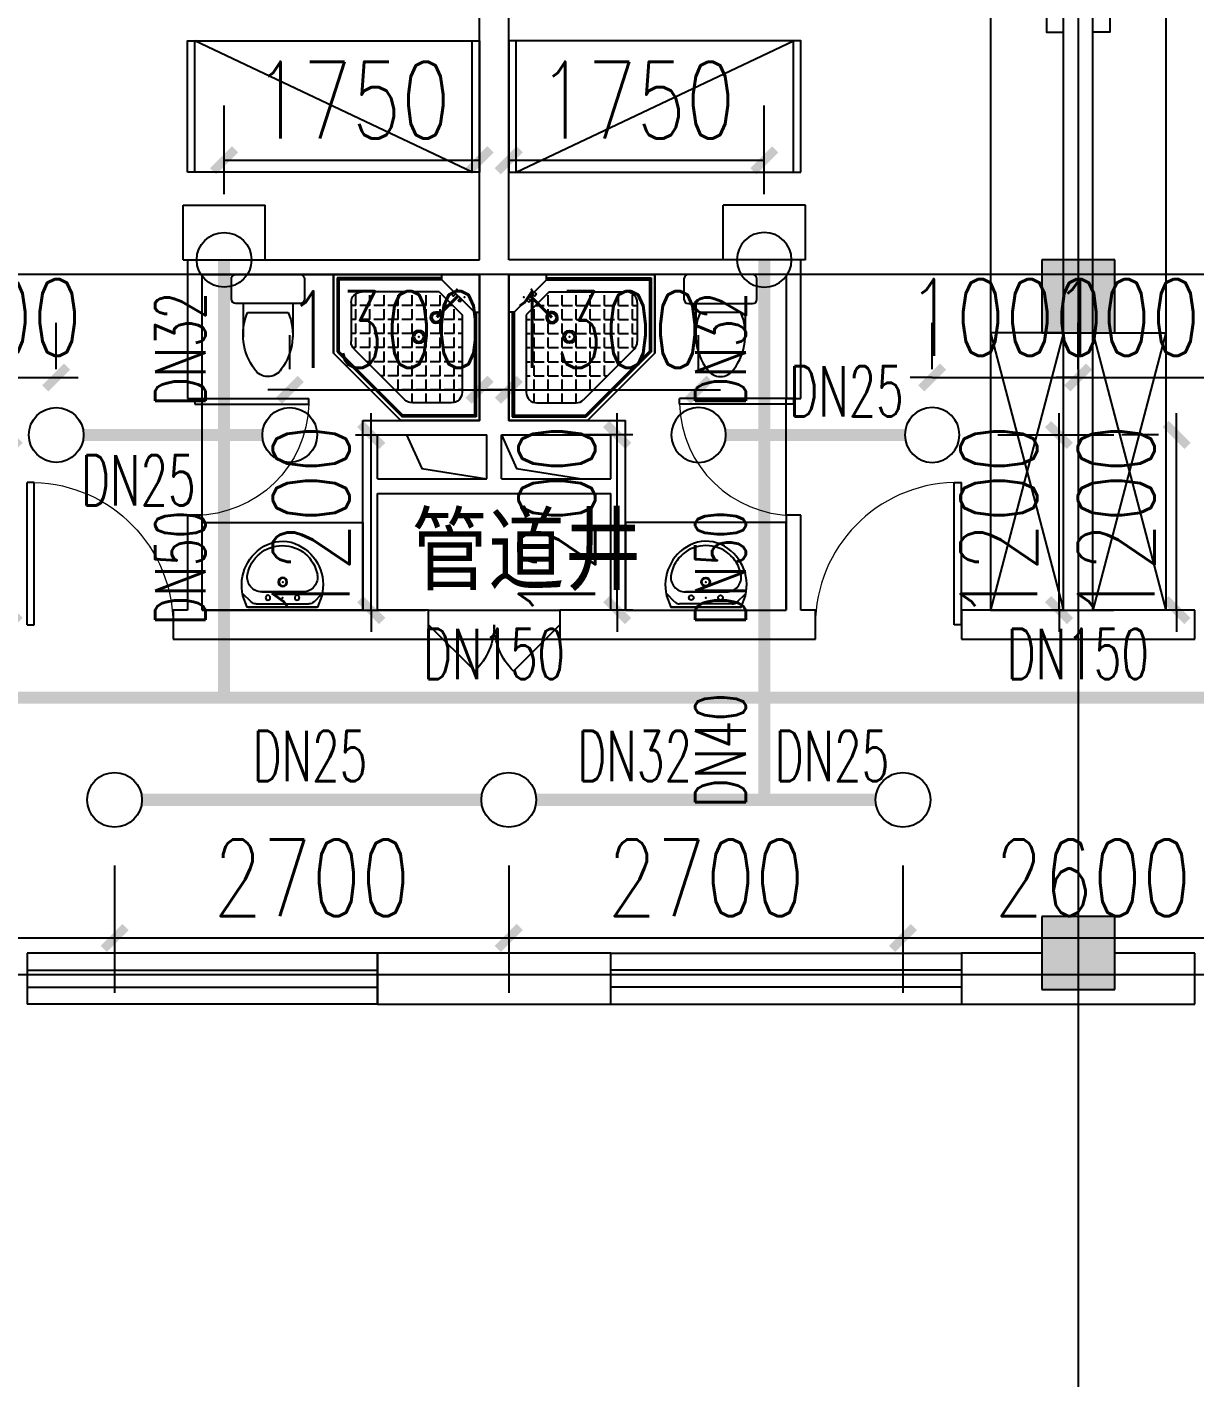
# Model space of a CAD drawing. Extents: x 0 to 2838408, y -923048 to 203859.
# Drawn here: x 2706063 to 2714063, y -483620 to -474363 of the extents above; entities that cross this region are included whole.
import ezdxf

# ---------------------------------------------------------------- set-up
doc = ezdxf.new("R2010")
doc.units = 0
doc.header["$LTSCALE"] = 1000
for name, color, linetype in [('A-Fixt', 81, 'Continuous'), ('CLAYER', 7, 'Continuous'), ('COLUMN', 9, 'Continuous'), ('DIM_喷淋', 3, 'Continuous'), ('DOOR_FIRE', 4, 'Continuous'), ('DOTE', 8, 'Continuous'), ('EQUIP_喷头', 7, 'Continuous'), ('PIPE-喷淋', 6, 'Continuous'), ('PUB_HATCH', 8, 'Continuous'), ('TEXT_喷淋', 7, 'Continuous'), ('TWT_DIM', 3, 'Continuous'), ('WALL', 9, 'Continuous'), ('WINDOW', 4, 'Continuous'), ('XREF', 8, 'Continuous'), ('洁具', 213, 'Continuous'), ('配景', 3, 'Continuous')]:
    doc.layers.add(name, color=color, linetype=linetype)
doc.styles.add('_TCH_DIM_T3', font='SIMPLEX', dxfattribs={"width": 0.75, "bigfont": 'HZTXT'})
doc.styles.add('_TWT_PIPEDN', font='SIMPLEX', dxfattribs={"width": 0.8, "height": 2.3, "bigfont": 'HZTXT'})
doc.styles.get("Standard").update_dxf_attribs({"font": 'geniso.shx', "bigfont": 'hztxt.shx'})
doc.dimstyles.new('_TWT_ARCH&&150', dxfattribs={"dimtxt": 525, "dimasz": 150, "dimexe": 375, "dimexo": 450, "dimgap": 150, "dimtad": 1, "dimdec": 0, "dimzin": 0, "dimdsep": 46, "dimtxsty": '_TCH_DIM_T3', "dimblk": 'ARCHTICK', "dimcen": 0.09, "dimclrt": 7, "dimazin": 2, "dimtfac": 1, "dimtdec": 0, "dimtix": 1, "dimtmove": 2, "dimatfit": 3, "dimfxl": 1, "dimtolj": 1, "dimtzin": 0, "dimarcsym": 0})

# ---------------------------------------------------------------- blocks, each defined once
blk = doc.blocks.new('1F平面-CAD导入_dwg_Drawing4_t3_dwg_$plan$00001613-474159-1F-927810-1F')
at = {"layer": '洁具'}
for p, q in [((-30, 250), (-170, 250)), ((-200, 169.7), (-430.4, 169.7)), ((-260.4, -139.7), (-260.4, 139.7)), ((-200, -169.7), (-200, -220)), ((-170, -250), (-30, -250))]:
    blk.add_line(p, q, dxfattribs=at)
for points in [[(-200, 220), (-200, 169.7), (-200, -169.7), (-430.4, -169.7)], [(0, -220), (0, 220)]]:
    blk.add_lwpolyline(points, dxfattribs=at)
for centre, radius, start, end in [((-170, 220), 30, 90, 180), ((-30, 220), 30, 0, 90), ((-412.8, -227.4), 397.5, 67.45048, 126.63814), ((-589.6, 0), 109.8, 123.45086, 236.54914), ((-412.8, 227.4), 397.5, 233.36186, 292.54952), ((-170, -220), 30, 180, 270), ((-30, -220), 30, 270, 0)]:
    blk.add_arc(centre, radius, start, end, dxfattribs=at)
blk = doc.blocks.new('$lvtry$00000169')
at = {"color": 0}
for p, q in [((258.9, -36), (258.9, 0)), ((258.9, -36), (36, -258.9)), ((258.9, -24), (976, -24)), ((258.9, -36), (964, -36)), ((964, -36), (976, -24)), ((964, -36), (964, -525.1)), ((976, -24), (976, -530.1)), ((276.1, -120), (120, -276.1)), ((143.9, -151), (290.7, -298.1)), ((151, -143.9), (297.8, -291)), ((269.6, -212.7), (269.6, -142.7)), ((276.1, -120), (808, -120)), ((365.9, -212.7), (365.9, -142.7)), ((462.1, -212.7), (462.1, -142.7)), ((558.4, -212.7), (558.4, -142.7)), ((654.6, -212.7), (654.6, -142.7)), ((750.9, -212.7), (750.9, -142.7)), ((847.1, -212.7), (847.1, -142.7)), ((36, -258.9), (0, -258.9)), ((24, -258.9), (24, -976)), ((36, -258.9), (36, -964)), ((120, -276.1), (120, -808)), ((173.4, -308.9), (173.4, -238.9)), ((183.4, -212.7), (205.5, -212.7)), ((219.6, -212.7), (243.4, -212.7)), ((269.6, -212.7), (339.6, -212.7)), ((269.6, -262.8), (269.6, -238.9)), ((365.9, -212.7), (435.9, -212.7)), ((365.9, -308.9), (365.9, -238.9)), ((462.1, -212.7), (532.1, -212.7)), ((462.1, -308.9), (462.1, -238.9)), ((558.4, -212.7), (628.4, -212.7)), ((558.4, -308.9), (558.4, -238.9)), ((654.6, -212.7), (724.6, -212.7)), ((654.6, -308.9), (654.6, -238.9)), ((750.9, -212.7), (820.9, -212.7)), ((750.9, -308.9), (750.9, -238.9)), ((847.1, -212.7), (880, -212.7)), ((847.1, -308.9), (847.1, -238.9)), ((880, -192), (880, -460.5)), ((120, -308.9), (147.1, -308.9)), ((173.4, -308.9), (243.4, -308.9)), ((173.4, -405.2), (173.4, -335.2)), ((269.6, -405.2), (269.6, -335.2)), ((334.3, -308.9), (339.6, -308.9)), ((365.9, -308.9), (435.9, -308.9)), ((365.9, -405.2), (365.9, -335.2)), ((462.1, -308.9), (532.1, -308.9)), ((462.1, -405.2), (462.1, -335.2)), ((558.4, -308.9), (628.4, -308.9)), ((558.4, -405.2), (558.4, -335.2)), ((654.6, -308.9), (724.6, -308.9)), ((654.6, -405.2), (654.6, -335.2)), ((750.9, -308.9), (820.9, -308.9)), ((750.9, -405.2), (750.9, -335.2)), ((847.1, -308.9), (880, -308.9)), ((847.1, -405.2), (847.1, -335.2)), ((120, -405.2), (147.1, -405.2)), ((173.4, -405.2), (243.4, -405.2)), ((173.4, -501.4), (173.4, -431.4)), ((269.6, -405.2), (339.6, -405.2)), ((269.6, -501.4), (269.6, -431.4)), ((365.9, -405.2), (378.6, -405.2)), ((365.9, -501.4), (365.9, -431.4)), ((462.1, -405.2), (532.1, -405.2)), ((462.1, -501.4), (462.1, -431.4)), ((558.4, -405.2), (628.4, -405.2)), ((558.4, -501.4), (558.4, -431.4)), ((654.6, -405.2), (724.6, -405.2)), ((654.6, -501.4), (654.6, -431.4)), ((750.9, -405.2), (820.9, -405.2)), ((750.9, -501.4), (750.9, -431.4)), ((847.1, -405.2), (880, -405.2)), ((847.1, -501.4), (847.1, -431.4)), ((120, -501.4), (147.1, -501.4)), ((173.4, -501.4), (243.4, -501.4)), ((173.4, -597.7), (173.4, -527.7)), ((269.6, -501.4), (339.6, -501.4)), ((269.6, -597.7), (269.6, -527.7)), ((365.9, -501.4), (435.9, -501.4)), ((365.9, -597.7), (365.9, -527.7)), ((462.1, -501.4), (532.1, -501.4)), ((462.1, -597.7), (462.1, -527.7)), ((858.9, -511.4), (511.4, -858.9)), ((964, -525.1), (525.1, -964)), ((976, -530.1), (530.1, -976)), ((558.4, -501.4), (628.4, -501.4)), ((558.4, -597.7), (558.4, -527.7)), ((654.6, -501.4), (724.6, -501.4)), ((654.6, -597.7), (654.6, -527.7)), ((750.9, -501.4), (820.9, -501.4)), ((750.9, -597.7), (750.9, -527.7)), ((847.1, -501.4), (867.2, -501.4)), ((964, -525.1), (976, -530.1)), ((120, -597.7), (147.1, -597.7)), ((173.4, -597.7), (243.4, -597.7)), ((173.4, -693.9), (173.4, -623.9)), ((269.6, -597.7), (339.6, -597.7)), ((269.6, -693.9), (269.6, -623.9)), ((365.9, -597.7), (435.9, -597.7)), ((365.9, -693.9), (365.9, -623.9)), ((462.1, -597.7), (532.1, -597.7)), ((462.1, -693.9), (462.1, -623.9)), ((558.4, -597.7), (628.4, -597.7)), ((558.4, -693.9), (558.4, -623.9)), ((654.6, -597.7), (724.6, -597.7)), ((654.6, -693.9), (654.6, -623.9)), ((750.9, -597.7), (772.6, -597.7)), ((120, -693.9), (147.1, -693.9)), ((173.4, -693.9), (243.4, -693.9)), ((173.4, -790.2), (173.4, -720.2)), ((269.6, -693.9), (339.6, -693.9)), ((269.6, -790.2), (269.6, -720.2)), ((365.9, -693.9), (435.9, -693.9)), ((365.9, -790.2), (365.9, -720.2)), ((462.1, -693.9), (532.1, -693.9)), ((462.1, -790.2), (462.1, -720.2)), ((558.4, -693.9), (628.4, -693.9)), ((558.4, -790.2), (558.4, -720.2)), ((654.6, -693.9), (676.4, -693.9)), ((120, -790.2), (147.1, -790.2)), ((173.4, -790.2), (243.4, -790.2)), ((173.4, -877.5), (173.4, -816.4)), ((269.6, -790.2), (339.6, -790.2)), ((269.6, -880), (269.6, -816.4)), ((365.9, -790.2), (435.9, -790.2)), ((365.9, -880), (365.9, -816.4)), ((462.1, -790.2), (532.1, -790.2)), ((462.1, -880), (462.1, -816.4)), ((558.4, -790.2), (580.1, -790.2)), ((192, -880), (460.5, -880)), ((36, -964), (24, -976)), ((24, -976), (530.1, -976)), ((36, -964), (525.1, -964)), ((525.1, -964), (530.1, -976))]:
    blk.add_line(p, q, dxfattribs=at)
blk.add_lwpolyline([(0, 0), (0, -1000), (540, -1000), (1000, -540), (1000, 0)], close=True)
for points in [[(0, 0), (0, -1000)], [(0, 0), (1000, 0)], [(1000, 0), (1000, -540)], [(136.1, -189.7), (147.9, -177.9), (132.5, -162.5), (120.7, -174.3)], [(189.7, -136.1), (177.9, -147.9), (162.5, -132.5), (174.3, -120.7)], [(1000, -540), (540, -1000)], [(0, -1000), (540, -1000)]]:
    blk.add_lwpolyline(points, close=True, dxfattribs=at)
for radius in [43.8, 31.1]:
    blk.add_circle((416.2, -427.6), radius, dxfattribs=at)
for centre, radius, start, end in [((808, -192), 72, 0, 90), ((296, -295.7), 40.6, 142.58296, 128.41974), ((296, -295.7), 28.6, 145.82801, 125.65986), ((808, -460.5), 72, 315, 0), ((192, -808), 72, 180, 270), ((460.5, -808), 72, 270, 315)]:
    blk.add_arc(centre, radius, start, end, dxfattribs=at)
for p in [(103.2, -155.8, 0), (156.1, -102.2, 0), (415.8, -428.1, 0)]:
    blk.add_point(p, dxfattribs=at)
blk = doc.blocks.new('$lvtry$00000178')
at = {"color": 0}
for p, q in [((-238.4, 0), (238.4, 0)), ((-214.1, -36.1), (-272.1, -90.6)), ((-179.8, -22.5), (180.1, -22.5)), ((215.7, -37.5), (268.3, -90.8)), ((-141.7, -105.2), (140.2, -105.2)), ((140.2, -105.2), (-141.7, -105.2))]:
    blk.add_line(p, q, dxfattribs=at)
blk.add_lwpolyline([(-103.6, -429.7, 0.224698), (110.4, -425.4, 0.348046), (268.9, -78.5), (239.5, 0), (-241.3, 0), (-270.7, -78.5, 0.356844)], format="xyb", close=True, dxfattribs=at)
for centre, radius in [((-100, -65), 16.3), ((100, -65), 16.3), ((1.4, -172.5), 31.6)]:
    blk.add_circle(centre, radius, dxfattribs=at)
at = {"color": 0, "lineweight": 13}
blk.add_circle((1.4, -172.5), 23, dxfattribs=at)
at = {"color": 0}
for centre, radius, start, end in [((-179.8, -72.5), 50, 90, 133.18096), ((180.1, -72.5), 50, 44.56072, 90), ((-141.7, -205.2), 100, 90, 190.56023), ((140.2, -205.2), 100, 349.43977, 90), ((-0.7, -179), 243.4, 190.56023, 349.43977)]:
    blk.add_arc(centre, radius, start, end, dxfattribs=at)
for p in [(0, -65), (1.4, -172.5)]:
    blk.add_point(p, dxfattribs=at)
blk = doc.blocks.new('A$C70365C93')
at = {"layer": '洁具'}
blk.add_lwpolyline([(-1900, 2300), (-1900, 1700), (-800, 1700), (-800, 2300)], close=True, dxfattribs=at)
blk.add_blockref('$lvtry$00000178', (-1350, 2280), dxfattribs=at)
at = {"layer": '洁具', "rotation": 180}
blk.add_blockref('$lvtry$00000169', (0, 0), dxfattribs=at)
at = {"layer": '洁具', "extrusion": (0, 0, -1), "xscale": -1, "zscale": -1, "rotation": 90}
blk.add_blockref('1F平面-CAD导入_dwg_Drawing4_t3_dwg_$plan$00001613-474159-1F-927810-1F', (1450, 0), dxfattribs=at)
blk = doc.blocks.new('单人床')
at = {"layer": 'A-Fixt'}
for p, q in [((47773.8, 13973.4), (48673.8, 13973.4)), ((47773.8, 12073.4), (48673.8, 13973.4)), ((47773.8, 12073.4), (48673.8, 12073.4))]:
    blk.add_line(p, q, dxfattribs=at)
blk.add_lwpolyline([(47773.8, 14023.4), (48673.8, 14023.4), (48673.8, 12023.4), (47773.8, 12023.4), (47773.8, 14023.4)], dxfattribs=at)
blk = doc.blocks.new('CH_AP01')
for p, q in [((-311.4, 16.6), (-275, 0)), ((-275, 0), (275, 0)), ((275, 0), (311.4, 16.6))]:
    blk.add_line(p, q)
for centre, radius, start, end in [((-306.8, 555.3), 37.8, 100.18588, 202.83587), ((0, -578.9), 1212.6, 74.71041, 105.28959), ((0, -578.9), 1172.6, 75.02868, 104.97132), ((0, -1278.1), 1856.9, 80.61099, 99.38901), ((306.8, 555.3), 37.8, 337.16413, 79.81412), ((-1658.4, 201.9), 1359.7, 352.16586, 14.42826), ((-823.7, 250), 562.9, 335.50378, 31.09034), ((-823.7, 250), 602.9, 335.50378, 30.26909), ((0, -578.9), 1092.6, 75.87672, 104.12328), ((823.7, 250), 602.9, 149.73091, 204.49622), ((823.7, 250), 562.9, 148.90966, 204.49622), ((1658.4, 201.9), 1359.7, 165.57174, 187.83414)]:
    blk.add_arc(centre, radius, start, end)
blk = doc.blocks.new('A$C61295E98')
at = {"color": 3}
for p, q in [((544, 597.9), (0, 597.9)), ((0, 597.9), (0, 0)), ((161.4, 597.9), (161.4, 0)), ((170.4, 0.2), (170.4, 597.6)), ((602.7, 572.2), (602.7, 25.6)), ((624, 517.9), (624, 80)), ((544, 0), (0, 0))]:
    blk.add_line(p, q, dxfattribs=at)
for points in [[(81.8, 540.3), (75.3, 540.3), (75.3, 576.8), (81.8, 576.8)], [(81.8, 453.1), (75.3, 453.1), (75.3, 489.6), (81.8, 489.6)], [(81.8, 352.9), (75.3, 352.9), (75.3, 389.4), (81.8, 389.4)]]:
    blk.add_lwpolyline(points, close=True, dxfattribs=at)
for centre in [(74, 250.1), (74, 164.2), (74, 70.5)]:
    blk.add_circle(centre, 15.7, dxfattribs=at)
for centre, start, end in [((544, 517.9), 360, 90), ((544, 80), 270, 0)]:
    blk.add_arc(centre, 80, start, end, dxfattribs=at)
blk = doc.blocks.new('宿舍')
at = {"layer": 'A-Fixt'}
for p, q in [((47853.8, 13801.7), (48353.8, 15701.7)), ((48353.8, 13801.7), (47853.8, 15701.7)), ((47853.8, 13801.7), (48353.8, 13801.7))]:
    blk.add_line(p, q, dxfattribs=at)
for points in [[(47853.8, 8601.7), (48353.8, 8601.7), (48353.8, 15701.7), (47853.8, 15701.7)], [(47853.8, 10676.1), (47970.5, 10676.1), (47970.5, 11742.6), (47853.8, 11742.6)]]:
    blk.add_lwpolyline(points, close=True, dxfattribs=at)
at = {"xscale": -1, "rotation": 90}
for p in [(63677.2, 60475.5), (63677.2, 58775.5)]:
    blk.add_blockref('单人床', p, dxfattribs=at)
at = {"layer": 'A-Fixt', "xscale": -1, "rotation": 180}
for p in [(50002, 9140.5), (51117.2, 9140.5)]:
    blk.add_blockref('CH_AP01', p, dxfattribs=at)
at = {"layer": '配景', "color": 252}
blk.add_blockref('A$C61295E98', (47853.8, 7096.6), dxfattribs=at)
blk = doc.blocks.new('$WINLIB2D$00000001')
at = {"color": 0}
for points in [[(-0.5, 0.5), (-0.5, -0.5)], [(-0.5, 0.5), (0.5, 0.5)], [(0.5, -0.5), (0.5, 0.5)], [(0.5, 0.1667), (-0.5, 0.1667)], [(0.5, -0.1667), (-0.5, -0.1667)], [(-0.5, -0.5), (0.5, -0.5)]]:
    blk.add_lwpolyline(points, dxfattribs=at)
blk = doc.blocks.new('$DorLib2D$00000116')
at = {"color": 0}
for p, q in [((-0.5, 0), (-0.146, 0.354)), ((0.5, 0), (0.146, 0.354))]:
    blk.add_line(p, q, dxfattribs=at)
for centre, start, end in [((-0.5, 0), 0, 45), ((0.5, 0), 135, 180)]:
    blk.add_arc(centre, 0.5, start, end, dxfattribs=at)
blk = doc.blocks.new('$DorLib2D$00000001')
for p, q in [((0.45, 0.975), (0.5, 0.975)), ((0.45, 0), (0.45, 0.975)), ((0.5, 0), (0.5, 0.975)), ((0.5, 0), (0.45, 0))]:
    blk.add_line(p, q)
at = {"lineweight": 13}
blk.add_arc((0.475, 0), 0.975, 91.46928, 180, dxfattribs=at)
blk = doc.blocks.new('3F1')
at = {"layer": 'PUB_HATCH'}
for points in [[(2376966.7, -475958.3), (2376966.7, -476458.3), (2377466.7, -476458.3), (2377466.7, -475958.3)], [(2376966.7, -480458.3), (2376966.7, -480958.3), (2377466.7, -480958.3), (2377466.7, -480458.3)]]:
    blk.add_hatch(color=256, dxfattribs=at).paths.add_polyline_path(points)
for points in [[(2372616.7, -477158.3), (2372720.3, -477388.5), (2373166.7, -477458.3)], [(2373266.7, -477158.3), (2373370.3, -477388.5), (2373816.7, -477458.3)]]:
    blk.add_lwpolyline(points)
at = {"layer": 'COLUMN'}
for p, q in [((2376966.7, -475958.3), (2376966.7, -476458.3)), ((2377466.7, -475958.3), (2376966.7, -475958.3)), ((2377466.7, -476458.3), (2377466.7, -475958.3)), ((2376966.7, -476458.3), (2377466.7, -476458.3)), ((2376966.7, -480458.3), (2376966.7, -480958.3)), ((2377466.7, -480458.3), (2376966.7, -480458.3)), ((2377466.7, -480958.3), (2377466.7, -480458.3)), ((2376966.7, -480958.3), (2377466.7, -480958.3))]:
    blk.add_line(p, q, dxfattribs=at)
at = {"layer": 'DOOR_FIRE'}
for p, q in [((2372766.7, -478358.3), (2373666.7, -478358.3)), ((2372766.7, -478558.3), (2373666.7, -478558.3))]:
    blk.add_line(p, q, dxfattribs=at)
at = {"layer": 'DOTE'}
for p, q in [((2377216.7, -467258.3), (2377216.7, -550458.3)), ((2453916.7, -476058.3), (2343216.7, -476058.3)), ((2453916.7, -480858.3), (2343216.7, -480858.3))]:
    blk.add_line(p, q, dxfattribs=at)
at = {"layer": 'WALL'}
for p, q in [((2373116.7, -475958.3), (2373116.7, -471008.3)), ((2373316.7, -475958.3), (2373316.7, -471008.3)), ((2377116.7, -475958.3), (2377116.7, -471258.3)), ((2377316.7, -475958.3), (2377316.7, -471258.3)), ((2371116.7, -475958.3), (2373116.7, -475958.3)), ((2371116.7, -475958.3), (2371116.7, -476908.3)), ((2375316.7, -475958.3), (2373316.7, -475958.3)), ((2375316.7, -476908.3), (2375316.7, -475958.3)), ((2371216.7, -476058.3), (2373116.7, -476058.3)), ((2371216.7, -476908.3), (2371216.7, -476058.3)), ((2373116.7, -477058.3), (2373116.7, -476058.3)), ((2373316.7, -477058.3), (2373316.7, -476058.3)), ((2375216.7, -476058.3), (2373316.7, -476058.3)), ((2375216.7, -476058.3), (2375216.7, -476908.3)), ((2377116.7, -478358.3), (2377116.7, -476458.3)), ((2377316.7, -478358.3), (2377316.7, -476458.3)), ((2371116.7, -476908.3), (2371216.7, -476908.3)), ((2375216.7, -476908.3), (2375316.7, -476908.3)), ((2372316.7, -477058.3), (2373116.7, -477058.3)), ((2372316.7, -477558.3), (2372316.7, -477058.3)), ((2373316.7, -477058.3), (2374116.7, -477058.3)), ((2374116.7, -477558.3), (2374116.7, -477058.3)), ((2372416.7, -477158.3), (2373166.7, -477158.3)), ((2372416.7, -477458.3), (2372416.7, -477158.3)), ((2373166.7, -477458.3), (2373166.7, -477158.3)), ((2373266.7, -477158.3), (2374016.7, -477158.3)), ((2373266.7, -477458.3), (2373266.7, -477158.3)), ((2374016.7, -477458.3), (2374016.7, -477158.3)), ((2372416.7, -477458.3), (2373166.7, -477458.3)), ((2373266.7, -477458.3), (2374016.7, -477458.3)), ((2372316.7, -478358.3), (2372316.7, -477558.3)), ((2372416.7, -477558.3), (2373216.7, -477558.3)), ((2372416.7, -478358.3), (2372416.7, -477558.3)), ((2373216.7, -477558.3), (2374016.7, -477558.3)), ((2374016.7, -478358.3), (2374016.7, -477558.3)), ((2374116.7, -478358.3), (2374116.7, -477558.3)), ((2371216.7, -477708.3), (2371116.7, -477708.3)), ((2371116.7, -477708.3), (2371116.7, -478358.3)), ((2371216.7, -478358.3), (2371216.7, -477708.3)), ((2375316.7, -477708.3), (2375216.7, -477708.3)), ((2375216.7, -477708.3), (2375216.7, -478358.3)), ((2375316.7, -478358.3), (2375316.7, -477708.3)), ((2371116.7, -478358.3), (2371016.7, -478358.3)), ((2371016.7, -478358.3), (2371016.7, -478558.3)), ((2371216.7, -478358.3), (2372316.7, -478358.3)), ((2372766.7, -478358.3), (2372416.7, -478358.3)), ((2372766.7, -478558.3), (2372766.7, -478358.3)), ((2374016.7, -478358.3), (2373666.7, -478358.3)), ((2373666.7, -478358.3), (2373666.7, -478558.3)), ((2374116.7, -478358.3), (2375216.7, -478358.3)), ((2375416.7, -478358.3), (2375316.7, -478358.3)), ((2375416.7, -478558.3), (2375416.7, -478358.3)), ((2377116.7, -478358.3), (2376416.7, -478358.3)), ((2376416.7, -478358.3), (2376416.7, -478558.3)), ((2378016.7, -478358.3), (2377316.7, -478358.3)), ((2378016.7, -478558.3), (2378016.7, -478358.3)), ((2371016.7, -478558.3), (2371116.7, -478558.3)), ((2371116.7, -478558.3), (2372316.7, -478558.3)), ((2372316.7, -478558.3), (2372766.7, -478558.3)), ((2373666.7, -478558.3), (2374116.7, -478558.3)), ((2374116.7, -478558.3), (2375316.7, -478558.3)), ((2375316.7, -478558.3), (2375416.7, -478558.3)), ((2376416.7, -478558.3), (2377216.7, -478558.3)), ((2377216.7, -478558.3), (2378016.7, -478558.3)), ((2374016.7, -480708.3), (2372416.7, -480708.3)), ((2372416.7, -480708.3), (2372416.7, -481058.3)), ((2374016.7, -481058.3), (2374016.7, -480708.3)), ((2376966.7, -480708.3), (2376416.7, -480708.3)), ((2376416.7, -480708.3), (2376416.7, -481058.3)), ((2378016.7, -480708.3), (2377466.7, -480708.3)), ((2378016.7, -481058.3), (2378016.7, -480708.3)), ((2372416.7, -481058.3), (2374016.7, -481058.3)), ((2376416.7, -481058.3), (2377216.7, -481058.3)), ((2377216.7, -481058.3), (2378016.7, -481058.3))]:
    blk.add_line(p, q, dxfattribs=at)
at = {"layer": 'WINDOW'}
for p, q in [((2371216.7, -477708.3), (2371216.7, -476908.3)), ((2375216.7, -477708.3), (2375216.7, -476908.3))]:
    blk.add_line(p, q, dxfattribs=at)
at = {"xscale": -1, "rotation": 180}
for name, p in [('宿舍', (2321462.9, -462656.6)), ('宿舍', (2329462.9, -462656.6)), ('A$C70365C93', (2373116.7, -476058.3))]:
    blk.add_blockref(name, p, dxfattribs=at)
at = {"rotation": 180}
for name, p in [('宿舍', (2424970.6, -462656.6)), ('A$C70365C93', (2373316.7, -476058.3))]:
    blk.add_blockref(name, p, dxfattribs=at)
at = {"layer": 'DOOR_FIRE', "xscale": 900, "yscale": -900, "zscale": 200}
blk.add_blockref('$DorLib2D$00000116', (2373216.7, -478458.3), dxfattribs=at)
at = {"layer": 'WINDOW'}
for name, p, xscale, yscale, zscale, rotation in [('$DorLib2D$00000001', (2371166.7, -477308.3), 800, -800, 800, 90), ('$DorLib2D$00000001', (2375266.7, -477308.3), 800, 800, 800, 90), ('$WINLIB2D$00000001', (2371216.7, -480883.3), -2400, -350, -2400, 359.999999999962)]:
    blk.add_blockref(name, p, dxfattribs=dict(at, xscale=xscale, yscale=yscale, zscale=zscale, rotation=rotation))
for name, p, xscale, yscale, zscale in [('$DorLib2D$00000001', (2370516.7, -478458.3), -1000, 1000, -1000), ('$DorLib2D$00000001', (2375916.7, -478458.3), 1000, 1000, 1000), ('$WINLIB2D$00000001', (2375216.7, -480883.3), 2400, -350, 2400)]:
    blk.add_blockref(name, p, dxfattribs=dict(at, xscale=xscale, yscale=yscale, zscale=zscale))
at = {"layer": 'CLAYER'}
blk.add_text('管道井', height=525, dxfattribs=at).set_placement((2372649.1, -478221.3))
blk = doc.blocks.new('_ArchTick')
at = {"color": 0, "linetype": 'ByBlock', "const_width": 0.4}
blk.add_lwpolyline([(-0.5, -0.5), (0.5, 0.5)], dxfattribs=at)
blk = doc.blocks.new('*D2393')
at = {"layer": 'Defpoints', "color": 0, "linetype": 'ByBlock', "transparency": 16777216}
for p in [(2710662.5, -476848.4), (2709362.5, -477158.3), (2710662.5, -477158.3)]:
    blk.add_point(p, dxfattribs=at)
at = {"layer": 'TWT_DIM', "color": 0, "linetype": 'ByBlock', "lineweight": -2, "transparency": 16777216}
for p, q in [((2709362.5, -476708.3), (2709362.5, -476473.4)), ((2710662.5, -476708.3), (2710662.5, -476473.4)), ((2709362.5, -476848.4), (2709212.5, -476848.4)), ((2709362.5, -476848.4), (2710662.5, -476848.4)), ((2710662.5, -476848.4), (2710812.5, -476848.4))]:
    blk.add_line(p, q, dxfattribs=at)
at = {"layer": 'TWT_DIM', "color": 0, "linetype": 'ByBlock', "lineweight": -2, "transparency": 16777216, "xscale": 150, "yscale": 150, "zscale": 150}
blk.add_blockref('_ArchTick', (2709362.5, -476848.4), dxfattribs=at)
at = {"layer": 'TWT_DIM', "color": 0, "linetype": 'ByBlock', "lineweight": -2, "transparency": 16777216, "xscale": 150, "yscale": 150, "zscale": 150, "rotation": 180}
blk.add_blockref('_ArchTick', (2710662.5, -476848.4), dxfattribs=at)
at = {"layer": 'TWT_DIM', "color": 7, "linetype": 'ByBlock', "transparency": 16777216, "insert": (2710012.5, -476435.9), "char_height": 525, "attachment_point": 5, "style": '_TCH_DIM_T3'}
blk.add_mtext('\\A1;1300', dxfattribs=at)
blk = doc.blocks.new('*D2394')
at = {"layer": 'Defpoints', "color": 0, "linetype": 'ByBlock', "transparency": 16777216}
for p in [(2709162.5, -476848.4), (2707862.5, -477158.3), (2709162.5, -477158.3)]:
    blk.add_point(p, dxfattribs=at)
at = {"layer": 'TWT_DIM', "color": 0, "linetype": 'ByBlock', "lineweight": -2, "transparency": 16777216}
for p, q in [((2707862.5, -476708.3), (2707862.5, -476473.4)), ((2709162.5, -476708.3), (2709162.5, -476473.4)), ((2707862.5, -476848.4), (2707712.5, -476848.4)), ((2707862.5, -476848.4), (2709162.5, -476848.4)), ((2709162.5, -476848.4), (2709312.5, -476848.4))]:
    blk.add_line(p, q, dxfattribs=at)
at = {"layer": 'TWT_DIM', "color": 0, "linetype": 'ByBlock', "lineweight": -2, "transparency": 16777216, "xscale": 150, "yscale": 150, "zscale": 150}
blk.add_blockref('_ArchTick', (2707862.5, -476848.4), dxfattribs=at)
at = {"layer": 'TWT_DIM', "color": 0, "linetype": 'ByBlock', "lineweight": -2, "transparency": 16777216, "xscale": 150, "yscale": 150, "zscale": 150, "rotation": 180}
blk.add_blockref('_ArchTick', (2709162.5, -476848.4), dxfattribs=at)
at = {"layer": 'TWT_DIM', "color": 7, "linetype": 'ByBlock', "transparency": 16777216, "insert": (2708512.5, -476435.9), "char_height": 525, "attachment_point": 5, "style": '_TCH_DIM_T3'}
blk.add_mtext('\\A1;1300', dxfattribs=at)
blk = doc.blocks.new('*D2417')
at = {"layer": 'Defpoints', "color": 0, "linetype": 'ByBlock', "transparency": 16777216}
for p in [(2714262.5, -476764.9), (2713262.5, -477158.3), (2714262.5, -477158.3)]:
    blk.add_point(p, dxfattribs=at)
at = {"layer": 'TWT_DIM', "color": 0, "linetype": 'ByBlock', "lineweight": -2, "transparency": 16777216}
for p, q in [((2713262.5, -476708.3), (2713262.5, -476389.9)), ((2714262.5, -476708.3), (2714262.5, -476389.9)), ((2713262.5, -476764.9), (2713112.5, -476764.9)), ((2713262.5, -476764.9), (2714262.5, -476764.9)), ((2714262.5, -476764.9), (2714412.5, -476764.9))]:
    blk.add_line(p, q, dxfattribs=at)
at = {"layer": 'TWT_DIM', "color": 0, "linetype": 'ByBlock', "lineweight": -2, "transparency": 16777216, "xscale": 150, "yscale": 150, "zscale": 150}
blk.add_blockref('_ArchTick', (2713262.5, -476764.9), dxfattribs=at)
at = {"layer": 'TWT_DIM', "color": 0, "linetype": 'ByBlock', "lineweight": -2, "transparency": 16777216, "xscale": 150, "yscale": 150, "zscale": 150, "rotation": 180}
blk.add_blockref('_ArchTick', (2714262.5, -476764.9), dxfattribs=at)
at = {"layer": 'TWT_DIM', "color": 7, "linetype": 'ByBlock', "transparency": 16777216, "insert": (2713762.5, -476352.4), "char_height": 525, "attachment_point": 5, "style": '_TCH_DIM_T3'}
blk.add_mtext('\\A1;1000', dxfattribs=at)
blk = doc.blocks.new('*D2419')
at = {"layer": 'Defpoints', "color": 0, "linetype": 'ByBlock', "transparency": 16777216}
for p in [(2713936.2, -477158.3), (2714262.5, -477158.3), (2714262.5, -478358.3)]:
    blk.add_point(p, dxfattribs=at)
at = {"layer": 'TWT_DIM', "color": 0, "linetype": 'ByBlock', "lineweight": -2, "transparency": 16777216}
for p, q in [((2713936.2, -477158.3), (2713936.2, -477008.3)), ((2713812.5, -477158.3), (2713561.2, -477158.3)), ((2713936.2, -478358.3), (2713936.2, -477158.3)), ((2713812.5, -478358.3), (2713561.2, -478358.3)), ((2713936.2, -478358.3), (2713936.2, -478508.3))]:
    blk.add_line(p, q, dxfattribs=at)
at = {"layer": 'TWT_DIM', "color": 0, "linetype": 'ByBlock', "lineweight": -2, "transparency": 16777216, "xscale": 150, "yscale": 150, "zscale": 150}
for p, rotation in [((2713936.2, -477158.3), 270), ((2713936.2, -478358.3), 90)]:
    blk.add_blockref('_ArchTick', p, dxfattribs=dict(at, rotation=rotation))
at = {"layer": 'TWT_DIM', "color": 7, "linetype": 'ByBlock', "transparency": 16777216, "insert": (2713523.7, -477758.3), "char_height": 525, "attachment_point": 5, "rotation": 90, "style": '_TCH_DIM_T3'}
blk.add_mtext('\\A1;1200', dxfattribs=at)
blk = doc.blocks.new('*D2422')
at = {"layer": 'Defpoints', "color": 0, "linetype": 'ByBlock', "transparency": 16777216}
for p in [(2711112.5, -475275.9), (2709362.5, -475958.3), (2711112.5, -475958.3)]:
    blk.add_point(p, dxfattribs=at)
at = {"layer": 'TWT_DIM', "color": 0, "linetype": 'ByBlock', "lineweight": -2, "transparency": 16777216}
for p, q in [((2709362.5, -475508.3), (2709362.5, -474900.9)), ((2711112.5, -475508.3), (2711112.5, -474900.9)), ((2709362.5, -475275.9), (2711112.5, -475275.9))]:
    blk.add_line(p, q, dxfattribs=at)
at = {"layer": 'TWT_DIM', "color": 0, "linetype": 'ByBlock', "lineweight": -2, "transparency": 16777216, "xscale": 150, "yscale": 150, "zscale": 150, "rotation": 180}
blk.add_blockref('_ArchTick', (2709362.5, -475275.9), dxfattribs=at)
at = {"layer": 'TWT_DIM', "color": 0, "linetype": 'ByBlock', "lineweight": -2, "transparency": 16777216, "xscale": 150, "yscale": 150, "zscale": 150}
blk.add_blockref('_ArchTick', (2711112.5, -475275.9), dxfattribs=at)
at = {"layer": 'TWT_DIM', "color": 7, "linetype": 'ByBlock', "transparency": 16777216, "insert": (2710237.5, -474863.4), "char_height": 525, "attachment_point": 5, "style": '_TCH_DIM_T3'}
blk.add_mtext('\\A1;1750', dxfattribs=at)
blk = doc.blocks.new('*D2423')
at = {"layer": 'Defpoints', "color": 0, "linetype": 'ByBlock', "transparency": 16777216}
for p in [(2713262.5, -476764.9), (2712262.5, -477158.3), (2713262.5, -477158.3)]:
    blk.add_point(p, dxfattribs=at)
at = {"layer": 'TWT_DIM', "color": 0, "linetype": 'ByBlock', "lineweight": -2, "transparency": 16777216}
for p, q in [((2712262.5, -476708.3), (2712262.5, -476389.9)), ((2713262.5, -476708.3), (2713262.5, -476389.9)), ((2712262.5, -476764.9), (2712112.5, -476764.9)), ((2712262.5, -476764.9), (2713262.5, -476764.9)), ((2713262.5, -476764.9), (2713412.5, -476764.9))]:
    blk.add_line(p, q, dxfattribs=at)
at = {"layer": 'TWT_DIM', "color": 0, "linetype": 'ByBlock', "lineweight": -2, "transparency": 16777216, "xscale": 150, "yscale": 150, "zscale": 150}
blk.add_blockref('_ArchTick', (2712262.5, -476764.9), dxfattribs=at)
at = {"layer": 'TWT_DIM', "color": 0, "linetype": 'ByBlock', "lineweight": -2, "transparency": 16777216, "xscale": 150, "yscale": 150, "zscale": 150, "rotation": 180}
blk.add_blockref('_ArchTick', (2713262.5, -476764.9), dxfattribs=at)
at = {"layer": 'TWT_DIM', "color": 7, "linetype": 'ByBlock', "transparency": 16777216, "insert": (2712762.5, -476352.4), "char_height": 525, "attachment_point": 5, "style": '_TCH_DIM_T3'}
blk.add_mtext('\\A1;1000', dxfattribs=at)
blk = doc.blocks.new('*D2424')
at = {"layer": 'Defpoints', "color": 0, "linetype": 'ByBlock', "transparency": 16777216}
for p in [(2710104.8, -477158.3), (2710662.5, -477158.3), (2710662.5, -478358.3)]:
    blk.add_point(p, dxfattribs=at)
at = {"layer": 'TWT_DIM', "color": 0, "linetype": 'ByBlock', "lineweight": -2, "transparency": 16777216}
for p, q in [((2710104.8, -477158.3), (2710104.8, -477008.3)), ((2710212.5, -477158.3), (2709729.8, -477158.3)), ((2710104.8, -478358.3), (2710104.8, -477158.3)), ((2710212.5, -478358.3), (2709729.8, -478358.3)), ((2710104.8, -478358.3), (2710104.8, -478508.3))]:
    blk.add_line(p, q, dxfattribs=at)
at = {"layer": 'TWT_DIM', "color": 0, "linetype": 'ByBlock', "lineweight": -2, "transparency": 16777216, "xscale": 150, "yscale": 150, "zscale": 150}
for p, rotation in [((2710104.8, -477158.3), 270), ((2710104.8, -478358.3), 90)]:
    blk.add_blockref('_ArchTick', p, dxfattribs=dict(at, rotation=rotation))
at = {"layer": 'TWT_DIM', "color": 7, "linetype": 'ByBlock', "transparency": 16777216, "insert": (2709692.3, -477758.3), "char_height": 525, "attachment_point": 5, "rotation": 90, "style": '_TCH_DIM_T3'}
blk.add_mtext('\\A1;1200', dxfattribs=at)
blk = doc.blocks.new('*D2425')
at = {"layer": 'Defpoints', "color": 0, "linetype": 'ByBlock', "transparency": 16777216}
for p in [(2712262.5, -477158.3), (2713131.8, -477158.3), (2712262.5, -478358.3)]:
    blk.add_point(p, dxfattribs=at)
at = {"layer": 'TWT_DIM', "color": 0, "linetype": 'ByBlock', "lineweight": -2, "transparency": 16777216}
for p, q in [((2713131.8, -477158.3), (2713131.8, -477008.3)), ((2712712.5, -477158.3), (2713506.8, -477158.3)), ((2713131.8, -478358.3), (2713131.8, -477158.3)), ((2712712.5, -478358.3), (2713506.8, -478358.3)), ((2713131.8, -478358.3), (2713131.8, -478508.3))]:
    blk.add_line(p, q, dxfattribs=at)
at = {"layer": 'TWT_DIM', "color": 0, "linetype": 'ByBlock', "lineweight": -2, "transparency": 16777216, "xscale": 150, "yscale": 150, "zscale": 150}
for p, rotation in [((2713131.8, -477158.3), 270), ((2713131.8, -478358.3), 90)]:
    blk.add_blockref('_ArchTick', p, dxfattribs=dict(at, rotation=rotation))
at = {"layer": 'TWT_DIM', "color": 7, "linetype": 'ByBlock', "transparency": 16777216, "insert": (2712719.3, -477758.3), "char_height": 525, "attachment_point": 5, "rotation": 90, "style": '_TCH_DIM_T3'}
blk.add_mtext('\\A1;1200', dxfattribs=at)
blk = doc.blocks.new('*D2426')
at = {"layer": 'Defpoints', "color": 0, "linetype": 'ByBlock', "transparency": 16777216}
for p in [(2709162.5, -475275.9), (2707412.5, -475958.3), (2709162.5, -475958.3)]:
    blk.add_point(p, dxfattribs=at)
at = {"layer": 'TWT_DIM', "color": 0, "linetype": 'ByBlock', "lineweight": -2, "transparency": 16777216}
for p, q in [((2707412.5, -475508.3), (2707412.5, -474900.9)), ((2709162.5, -475508.3), (2709162.5, -474900.9)), ((2707412.5, -475275.9), (2709162.5, -475275.9))]:
    blk.add_line(p, q, dxfattribs=at)
at = {"layer": 'TWT_DIM', "color": 0, "linetype": 'ByBlock', "lineweight": -2, "transparency": 16777216, "xscale": 150, "yscale": 150, "zscale": 150, "rotation": 180}
blk.add_blockref('_ArchTick', (2707412.5, -475275.9), dxfattribs=at)
at = {"layer": 'TWT_DIM', "color": 0, "linetype": 'ByBlock', "lineweight": -2, "transparency": 16777216, "xscale": 150, "yscale": 150, "zscale": 150}
blk.add_blockref('_ArchTick', (2709162.5, -475275.9), dxfattribs=at)
at = {"layer": 'TWT_DIM', "color": 7, "linetype": 'ByBlock', "transparency": 16777216, "insert": (2708287.5, -474863.4), "char_height": 525, "attachment_point": 5, "style": '_TCH_DIM_T3'}
blk.add_mtext('\\A1;1750', dxfattribs=at)
blk = doc.blocks.new('*D2427')
at = {"layer": 'Defpoints', "color": 0, "linetype": 'ByBlock', "transparency": 16777216}
for p in [(2706262.5, -476764.9), (2705262.5, -477158.3), (2706262.5, -477158.3)]:
    blk.add_point(p, dxfattribs=at)
at = {"layer": 'TWT_DIM', "color": 0, "linetype": 'ByBlock', "lineweight": -2, "transparency": 16777216}
for p, q in [((2705262.5, -476708.3), (2705262.5, -476389.9)), ((2706262.5, -476708.3), (2706262.5, -476389.9)), ((2705262.5, -476764.9), (2705112.5, -476764.9)), ((2705262.5, -476764.9), (2706262.5, -476764.9)), ((2706262.5, -476764.9), (2706412.5, -476764.9))]:
    blk.add_line(p, q, dxfattribs=at)
at = {"layer": 'TWT_DIM', "color": 0, "linetype": 'ByBlock', "lineweight": -2, "transparency": 16777216, "xscale": 150, "yscale": 150, "zscale": 150}
blk.add_blockref('_ArchTick', (2705262.5, -476764.9), dxfattribs=at)
at = {"layer": 'TWT_DIM', "color": 0, "linetype": 'ByBlock', "lineweight": -2, "transparency": 16777216, "xscale": 150, "yscale": 150, "zscale": 150, "rotation": 180}
blk.add_blockref('_ArchTick', (2706262.5, -476764.9), dxfattribs=at)
at = {"layer": 'TWT_DIM', "color": 7, "linetype": 'ByBlock', "transparency": 16777216, "insert": (2705762.5, -476352.4), "char_height": 525, "attachment_point": 5, "style": '_TCH_DIM_T3'}
blk.add_mtext('\\A1;1000', dxfattribs=at)
blk = doc.blocks.new('*D2428')
at = {"layer": 'Defpoints', "color": 0, "linetype": 'ByBlock', "transparency": 16777216}
for p in [(2707862.5, -477158.3), (2708420.3, -477158.3), (2707862.5, -478358.3)]:
    blk.add_point(p, dxfattribs=at)
at = {"layer": 'TWT_DIM', "color": 0, "linetype": 'ByBlock', "lineweight": -2, "transparency": 16777216}
for p, q in [((2708420.3, -477158.3), (2708420.3, -477008.3)), ((2708312.5, -477158.3), (2708795.3, -477158.3)), ((2708420.3, -478358.3), (2708420.3, -477158.3)), ((2708312.5, -478358.3), (2708795.3, -478358.3)), ((2708420.3, -478358.3), (2708420.3, -478508.3))]:
    blk.add_line(p, q, dxfattribs=at)
at = {"layer": 'TWT_DIM', "color": 0, "linetype": 'ByBlock', "lineweight": -2, "transparency": 16777216, "xscale": 150, "yscale": 150, "zscale": 150}
for p, rotation in [((2708420.3, -477158.3), 270), ((2708420.3, -478358.3), 90)]:
    blk.add_blockref('_ArchTick', p, dxfattribs=dict(at, rotation=rotation))
at = {"layer": 'TWT_DIM', "color": 7, "linetype": 'ByBlock', "transparency": 16777216, "insert": (2708007.8, -477758.3), "char_height": 525, "attachment_point": 5, "rotation": 90, "style": '_TCH_DIM_T3'}
blk.add_mtext('\\A1;1200', dxfattribs=at)
blk = doc.blocks.new('*D2429')
at = {"layer": 'Defpoints', "color": 0, "linetype": 'ByBlock', "transparency": 16777216}
for p in [(2705936.2, -477158.3), (2706262.5, -477158.3), (2706262.5, -478358.3)]:
    blk.add_point(p, dxfattribs=at)
at = {"layer": 'TWT_DIM', "color": 0, "linetype": 'ByBlock', "lineweight": -2, "transparency": 16777216}
for p, q in [((2705936.2, -477158.3), (2705936.2, -477008.3)), ((2705812.5, -477158.3), (2705561.2, -477158.3)), ((2705936.2, -478358.3), (2705936.2, -477158.3)), ((2705812.5, -478358.3), (2705561.2, -478358.3)), ((2705936.2, -478358.3), (2705936.2, -478508.3))]:
    blk.add_line(p, q, dxfattribs=at)
at = {"layer": 'TWT_DIM', "color": 0, "linetype": 'ByBlock', "lineweight": -2, "transparency": 16777216, "xscale": 150, "yscale": 150, "zscale": 150}
for p, rotation in [((2705936.2, -477158.3), 270), ((2705936.2, -478358.3), 90)]:
    blk.add_blockref('_ArchTick', p, dxfattribs=dict(at, rotation=rotation))
at = {"layer": 'TWT_DIM', "color": 7, "linetype": 'ByBlock', "transparency": 16777216, "insert": (2705523.7, -477758.3), "char_height": 525, "attachment_point": 5, "rotation": 90, "style": '_TCH_DIM_T3'}
blk.add_mtext('\\A1;1200', dxfattribs=at)
blk = doc.blocks.new('*D2553')
at = {"layer": 'Defpoints', "color": 0, "linetype": 'ByBlock', "transparency": 16777216}
for p in [(2712062.5, -479658.3), (2714662.5, -479658.3), (2714662.5, -480604.9)]:
    blk.add_point(p, dxfattribs=at)
at = {"layer": 'DIM_喷淋', "color": 0, "linetype": 'ByBlock', "lineweight": -2, "transparency": 16777216}
for p, q in [((2712062.5, -480108.3), (2712062.5, -480979.9)), ((2714662.5, -480108.3), (2714662.5, -480979.9)), ((2712062.5, -480604.9), (2714662.5, -480604.9))]:
    blk.add_line(p, q, dxfattribs=at)
at = {"layer": 'DIM_喷淋', "color": 0, "linetype": 'ByBlock', "lineweight": -2, "transparency": 16777216, "xscale": 150, "yscale": 150, "zscale": 150, "rotation": 180}
blk.add_blockref('_ArchTick', (2712062.5, -480604.9), dxfattribs=at)
at = {"layer": 'DIM_喷淋', "color": 0, "linetype": 'ByBlock', "lineweight": -2, "transparency": 16777216, "xscale": 150, "yscale": 150, "zscale": 150}
blk.add_blockref('_ArchTick', (2714662.5, -480604.9), dxfattribs=at)
at = {"layer": 'DIM_喷淋', "color": 7, "linetype": 'ByBlock', "transparency": 16777216, "insert": (2713362.5, -480192.4), "char_height": 525, "attachment_point": 5, "style": '_TCH_DIM_T3'}
blk.add_mtext('\\A1;2600', dxfattribs=at)
blk = doc.blocks.new('*D2554')
at = {"layer": 'Defpoints', "color": 0, "linetype": 'ByBlock', "transparency": 16777216}
for p in [(2709362.5, -479658.3), (2712062.5, -479658.3), (2712062.5, -480604.9)]:
    blk.add_point(p, dxfattribs=at)
at = {"layer": 'DIM_喷淋', "color": 0, "linetype": 'ByBlock', "lineweight": -2, "transparency": 16777216}
for p, q in [((2709362.5, -480108.3), (2709362.5, -480979.9)), ((2712062.5, -480108.3), (2712062.5, -480979.9)), ((2709362.5, -480604.9), (2712062.5, -480604.9))]:
    blk.add_line(p, q, dxfattribs=at)
at = {"layer": 'DIM_喷淋', "color": 0, "linetype": 'ByBlock', "lineweight": -2, "transparency": 16777216, "xscale": 150, "yscale": 150, "zscale": 150, "rotation": 180}
blk.add_blockref('_ArchTick', (2709362.5, -480604.9), dxfattribs=at)
at = {"layer": 'DIM_喷淋', "color": 0, "linetype": 'ByBlock', "lineweight": -2, "transparency": 16777216, "xscale": 150, "yscale": 150, "zscale": 150}
blk.add_blockref('_ArchTick', (2712062.5, -480604.9), dxfattribs=at)
at = {"layer": 'DIM_喷淋', "color": 7, "linetype": 'ByBlock', "transparency": 16777216, "insert": (2710712.5, -480192.4), "char_height": 525, "attachment_point": 5, "style": '_TCH_DIM_T3'}
blk.add_mtext('\\A1;2700', dxfattribs=at)
blk = doc.blocks.new('*D2555')
at = {"layer": 'Defpoints', "color": 0, "linetype": 'ByBlock', "transparency": 16777216}
for p in [(2706662.5, -479658.3), (2709362.5, -479658.3), (2709362.5, -480604.9)]:
    blk.add_point(p, dxfattribs=at)
at = {"layer": 'DIM_喷淋', "color": 0, "linetype": 'ByBlock', "lineweight": -2, "transparency": 16777216}
for p, q in [((2706662.5, -480108.3), (2706662.5, -480979.9)), ((2709362.5, -480108.3), (2709362.5, -480979.9)), ((2706662.5, -480604.9), (2709362.5, -480604.9))]:
    blk.add_line(p, q, dxfattribs=at)
at = {"layer": 'DIM_喷淋', "color": 0, "linetype": 'ByBlock', "lineweight": -2, "transparency": 16777216, "xscale": 150, "yscale": 150, "zscale": 150, "rotation": 180}
blk.add_blockref('_ArchTick', (2706662.5, -480604.9), dxfattribs=at)
at = {"layer": 'DIM_喷淋', "color": 0, "linetype": 'ByBlock', "lineweight": -2, "transparency": 16777216, "xscale": 150, "yscale": 150, "zscale": 150}
blk.add_blockref('_ArchTick', (2709362.5, -480604.9), dxfattribs=at)
at = {"layer": 'DIM_喷淋', "color": 7, "linetype": 'ByBlock', "transparency": 16777216, "insert": (2708012.5, -480192.4), "char_height": 525, "attachment_point": 5, "style": '_TCH_DIM_T3'}
blk.add_mtext('\\A1;2700', dxfattribs=at)
blk = doc.blocks.new('*D2556')
at = {"layer": 'Defpoints', "color": 0, "linetype": 'ByBlock', "transparency": 16777216}
for p in [(2704062.5, -479658.3), (2706662.5, -479658.3), (2706662.5, -480604.9)]:
    blk.add_point(p, dxfattribs=at)
at = {"layer": 'DIM_喷淋', "color": 0, "linetype": 'ByBlock', "lineweight": -2, "transparency": 16777216}
for p, q in [((2704062.5, -480108.3), (2704062.5, -480979.9)), ((2706662.5, -480108.3), (2706662.5, -480979.9)), ((2704062.5, -480604.9), (2706662.5, -480604.9))]:
    blk.add_line(p, q, dxfattribs=at)
at = {"layer": 'DIM_喷淋', "color": 0, "linetype": 'ByBlock', "lineweight": -2, "transparency": 16777216, "xscale": 150, "yscale": 150, "zscale": 150, "rotation": 180}
blk.add_blockref('_ArchTick', (2704062.5, -480604.9), dxfattribs=at)
at = {"layer": 'DIM_喷淋', "color": 0, "linetype": 'ByBlock', "lineweight": -2, "transparency": 16777216, "xscale": 150, "yscale": 150, "zscale": 150}
blk.add_blockref('_ArchTick', (2706662.5, -480604.9), dxfattribs=at)
at = {"layer": 'DIM_喷淋', "color": 7, "linetype": 'ByBlock', "transparency": 16777216, "insert": (2705362.5, -480192.4), "char_height": 525, "attachment_point": 5, "style": '_TCH_DIM_T3'}
blk.add_mtext('\\A1;2600', dxfattribs=at)
blk = doc.blocks.new('$TwtSys$00000125')
blk.add_circle((0, 0, 0), 1)
blk = doc.blocks.new('$TwtSys$00000131')
for p, q in [((-1.5, 0), (-1.5, 2)), ((-1.5, 2), (1.5, 2)), ((1.5, 0, 0), (1.5, 2, 0)), ((-1.5, 0), (-1, 0)), ((1, 0, 0), (1.5, 0, 0))]:
    blk.add_line(p, q)
blk.add_circle((0, 0), 1)

msp = doc.modelspace()

# ---------------------------------------------------------------- linework, layer by layer
at = {"layer": 'PIPE-喷淋', "linetype": 'ByBlock', "ltscale": 1.5, "const_width": 82.5}
for points in [[(2707412.5, -475958.3), (2707412.5, -477158.3)], [(2711112.5, -475958.3), (2711112.5, -477158.3)], [(2706450, -477158.3), (2707412.5, -477158.3)], [(2707412.5, -477158.3), (2707412.5, -478958.3)], [(2707412.5, -477158.3), (2707675, -477158.3)], [(2710850, -477158.3), (2711112.5, -477158.3)], [(2711112.5, -477158.3), (2712075, -477158.3)], [(2711112.5, -477158.3), (2711112.5, -478958.3)], [(2703112.5, -478958.3), (2707412.5, -478958.3)], [(2707412.5, -478958.3), (2711112.5, -478958.3)], [(2711112.5, -479658.3), (2711112.5, -478958.3)], [(2711112.5, -478958.3), (2715412.5, -478958.3)], [(2706850, -479658.3), (2709175, -479658.3)], [(2709550, -479658.3), (2711112.5, -479658.3)], [(2711112.5, -479658.3), (2711875, -479658.3)]]:
    msp.add_lwpolyline(points, dxfattribs=at)

# ---------------------------------------------------------------- block references
at = {"layer": 'EQUIP_喷头', "linetype": 'ByBlock', "xscale": 187.5, "yscale": 187.5, "zscale": 187.5}
for name, p in [('$TwtSys$00000131', (2707412.5, -475958.3)), ('$TwtSys$00000125', (2706262.5, -477158.3)), ('$TwtSys$00000125', (2707862.5, -477158.3)), ('$TwtSys$00000125', (2706662.5, -479658.3)), ('$TwtSys$00000125', (2709362.5, -479658.3)), ('$TwtSys$00000125', (2712062.5, -479658.3))]:
    msp.add_blockref(name, p, dxfattribs=at)
at = {"layer": 'EQUIP_喷头', "linetype": 'ByBlock', "xscale": 187.5, "yscale": -187.5, "zscale": 187.5, "rotation": 180}
for name, p in [('$TwtSys$00000131', (2711112.5, -475958.3)), ('$TwtSys$00000125', (2710662.5, -477158.3)), ('$TwtSys$00000125', (2712262.5, -477158.3))]:
    msp.add_blockref(name, p, dxfattribs=at)
at = {"layer": 'XREF'}
msp.add_blockref('3F1', (336045.8, 0), dxfattribs=at)

# ---------------------------------------------------------------- texts
at = {"layer": 'TEXT_喷淋', "color": 251, "linetype": 'ByBlock', "style": '_TWT_PIPEDN', "width": 0.64}
for s, p in [('DN32', (2707285, -476963.1)), ('DN32', (2710985, -476963.1)), ('DN50', (2707285, -478463.1)), ('DN50', (2710985, -478463.1)), ('DN40', (2710985, -479713.1))]:
    msp.add_text(s, height=345, rotation=90, dxfattribs=at).set_placement(p)
for s, p in [('DN25', (2711282.7, -477030.8)), ('DN25', (2706432.7, -477641)), ('DN25', (2707607.7, -479530.8)), ('DN32', (2709832.7, -479530.8)), ('DN25', (2711182.7, -479530.8))]:
    msp.add_text(s, height=345, dxfattribs=at).set_placement(p)
at = {"layer": 'TEXT_喷淋', "linetype": 'ByBlock', "style": '_TWT_PIPEDN', "width": 0.64}
for p in [(2708773.6, -478830.8), (2712773.6, -478830.8)]:
    msp.add_text('DN150', height=345, dxfattribs=at).set_placement(p)

# ---------------------------------------------------------------- dimensions: what is measured, and where the dimension line sits
at = {"layer": 'DIM_喷淋', "linetype": 'ByBlock'}
for p1, p2, picture, middle in [((2704062.5, -479658.3), (2706662.5, -479658.3), '*D2556', (2705362.5, -480192.4)), ((2706662.5, -479658.3), (2709362.5, -479658.3), '*D2555', (2708012.5, -480192.4)), ((2709362.5, -479658.3), (2712062.5, -479658.3), '*D2554', (2710712.5, -480192.4)), ((2712062.5, -479658.3), (2714662.5, -479658.3), '*D2553', (2713362.5, -480192.4))]:
    dim = msp.add_aligned_dim(p1=p1, p2=p2, distance=-946.6, dimstyle='_TWT_ARCH&&150', dxfattribs=at)
    dim.commit()
    dim.dimension.update_dxf_attribs({"geometry": picture, "text_midpoint": middle})
at = {"layer": 'TWT_DIM', "linetype": 'ByBlock'}
for p1, p2, distance, picture, middle in [((2707412.5, -475958.3), (2709162.5, -475958.3), 682.4, '*D2426', (2708287.5, -474863.4)), ((2709362.5, -475958.3), (2711112.5, -475958.3), 682.4, '*D2422', (2710237.5, -474863.4)), ((2705262.5, -477158.3), (2706262.5, -477158.3), 393.4, '*D2427', (2705762.5, -476352.4)), ((2712262.5, -477158.3), (2713262.5, -477158.3), 393.4, '*D2423', (2712762.5, -476352.4)), ((2713262.5, -477158.3), (2714262.5, -477158.3), 393.4, '*D2417', (2713762.5, -476352.4)), ((2707862.5, -477158.3), (2709162.5, -477158.3), 309.8, '*D2394', (2708512.5, -476435.9)), ((2709362.5, -477158.3), (2710662.5, -477158.3), 309.8, '*D2393', (2710012.5, -476435.9)), ((2706262.5, -478358.3), (2706262.5, -477158.3), 326.4, '*D2429', (2705523.7, -477758.3)), ((2707862.5, -478358.3), (2707862.5, -477158.3), -557.7, '*D2428', (2708007.8, -477758.3)), ((2710662.5, -478358.3), (2710662.5, -477158.3), 557.7, '*D2424', (2709692.3, -477758.3)), ((2712262.5, -478358.3), (2712262.5, -477158.3), -869.3, '*D2425', (2712719.3, -477758.3)), ((2714262.5, -478358.3), (2714262.5, -477158.3), 326.4, '*D2419', (2713523.7, -477758.3))]:
    dim = msp.add_aligned_dim(p1=p1, p2=p2, distance=distance, dimstyle='_TWT_ARCH&&150', dxfattribs=at)
    dim.commit()
    dim.dimension.update_dxf_attribs({"geometry": picture, "text_midpoint": middle})

doc.saveas('drawing.dxf')
